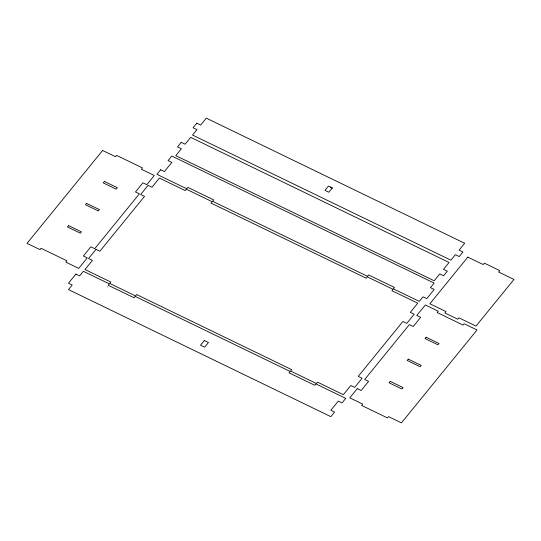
<?xml version="1.0" encoding="UTF-8"?>
<svg xmlns="http://www.w3.org/2000/svg" width="541" height="541" viewBox="0 0 541 541"><rect width="100%" height="100%" fill="white"/><g stroke="black" fill="none" stroke-linecap="round" stroke-linejoin="round"><path stroke-width="0.41" stroke-dasharray="2.71 2.03" d="M106.935 286.696L107.916 287.17"/><path stroke-width="0.81" d="M332.282 187.991L328.84 192.224L324.965 190.344L328.407 186.118L332.282 187.991L330.341 187.051M102.621 150.466L27.05 243.349L39.966 249.604L41.048 248.278L66.888 260.789L65.806 262.121L78.722 268.377L87.257 257.888L83.382 256.015L90.847 246.831L94.722 248.711L139.375 193.834L135.5 191.954L142.939 182.811L146.814 184.684L154.293 175.494L141.377 169.238L142.452 167.913L116.613 155.402L115.537 156.728L102.621 150.466M86.54 203.382L85.464 204.701L98.374 210.963L99.456 209.638L86.54 203.382M68.504 225.597L67.436 226.916L80.345 233.178L81.427 231.852L68.504 225.597M104.42 181.458L103.25 182.899L116.166 189.154L117.336 187.713L104.42 181.458M181.215 142.324L177.495 146.902L181.37 148.775L175.791 155.639L434.166 280.765L439.745 273.902L443.6 275.775L447.326 271.197L443.464 269.33L449.044 262.473L190.675 137.34L185.09 144.204L181.215 142.324M196.802 123.172L193.083 127.737L196.965 129.617L192.535 135.054L450.903 260.18L455.373 254.696L459.228 256.562L462.954 251.991L459.093 250.125L464.672 243.261L206.304 118.134L200.677 125.045L196.802 123.172M160.643 169.752L156.917 174.324L186.726 188.762L187.842 187.389L213.756 199.94L212.64 201.306L367.495 276.302L368.61 274.929L394.443 287.447L393.327 288.813L419.268 301.378L422.994 296.806L426.761 298.632L434.207 289.482L430.433 287.656L434.153 283.085L171.801 156.031L168.082 160.603L171.842 162.428L164.396 171.571L160.643 169.752M75.896 274.064L68.457 283.214L72.203 285.026L68.484 289.597L330.855 416.665L334.581 412.093L330.828 410.274L338.274 401.131L342.02 402.944L345.74 398.372L316.025 383.982L314.909 385.354L289.077 372.844L290.192 371.471L135.169 296.394L134.053 297.766L108.214 285.256L109.329 283.883L83.368 271.305L79.642 275.883L75.896 274.064M95.987 249.367L88.548 258.517L92.423 260.39L84.984 269.54L110.817 282.05L109.701 283.423L135.541 295.934L136.657 294.568L291.68 369.638L290.564 371.011L316.397 383.528L317.513 382.156L343.352 394.666L350.798 385.517L354.673 387.397L362.112 378.247L358.237 376.374L402.889 321.496L406.764 323.369L414.203 314.226L410.328 312.346L417.767 303.203L391.934 290.686L393.05 289.32L367.211 276.803L366.095 278.175L211.071 203.098L212.187 201.725L186.354 189.215L185.232 190.588L159.399 178.077L151.953 187.22L148.078 185.347L140.64 194.49L144.515 196.369L99.862 251.247L95.987 249.367M204.329 340.519L200.535 345.185L204.64 347.173L208.454 342.514L204.329 340.519M357.256 388.648L349.777 397.838L362.693 404.093L361.618 405.419L387.457 417.929L388.533 416.611L401.449 422.866L477.02 329.983L464.104 323.728L463.022 325.053L437.182 312.542L438.264 311.217L425.348 304.955L416.78 315.484L420.655 317.364L413.209 326.514L409.334 324.641L364.695 379.505L368.57 381.378L361.131 390.528L357.256 388.648M467.83 257.11L429.879 303.758L446.014 311.569L444.878 312.969L457.794 319.231L458.93 317.831L475.999 326.095L513.95 279.447L498.579 272.001L499.715 270.601L484.344 263.156L483.201 264.556L467.83 257.11M390.217 381.337L389.047 382.778L401.963 389.033L403.133 387.593L390.217 381.337M408.286 359.129L407.204 360.455L420.127 366.71L421.202 365.391L408.286 359.129M426.105 337.219L425.03 338.551L437.946 344.806L439.022 343.481L426.105 337.219"/></g></svg>
